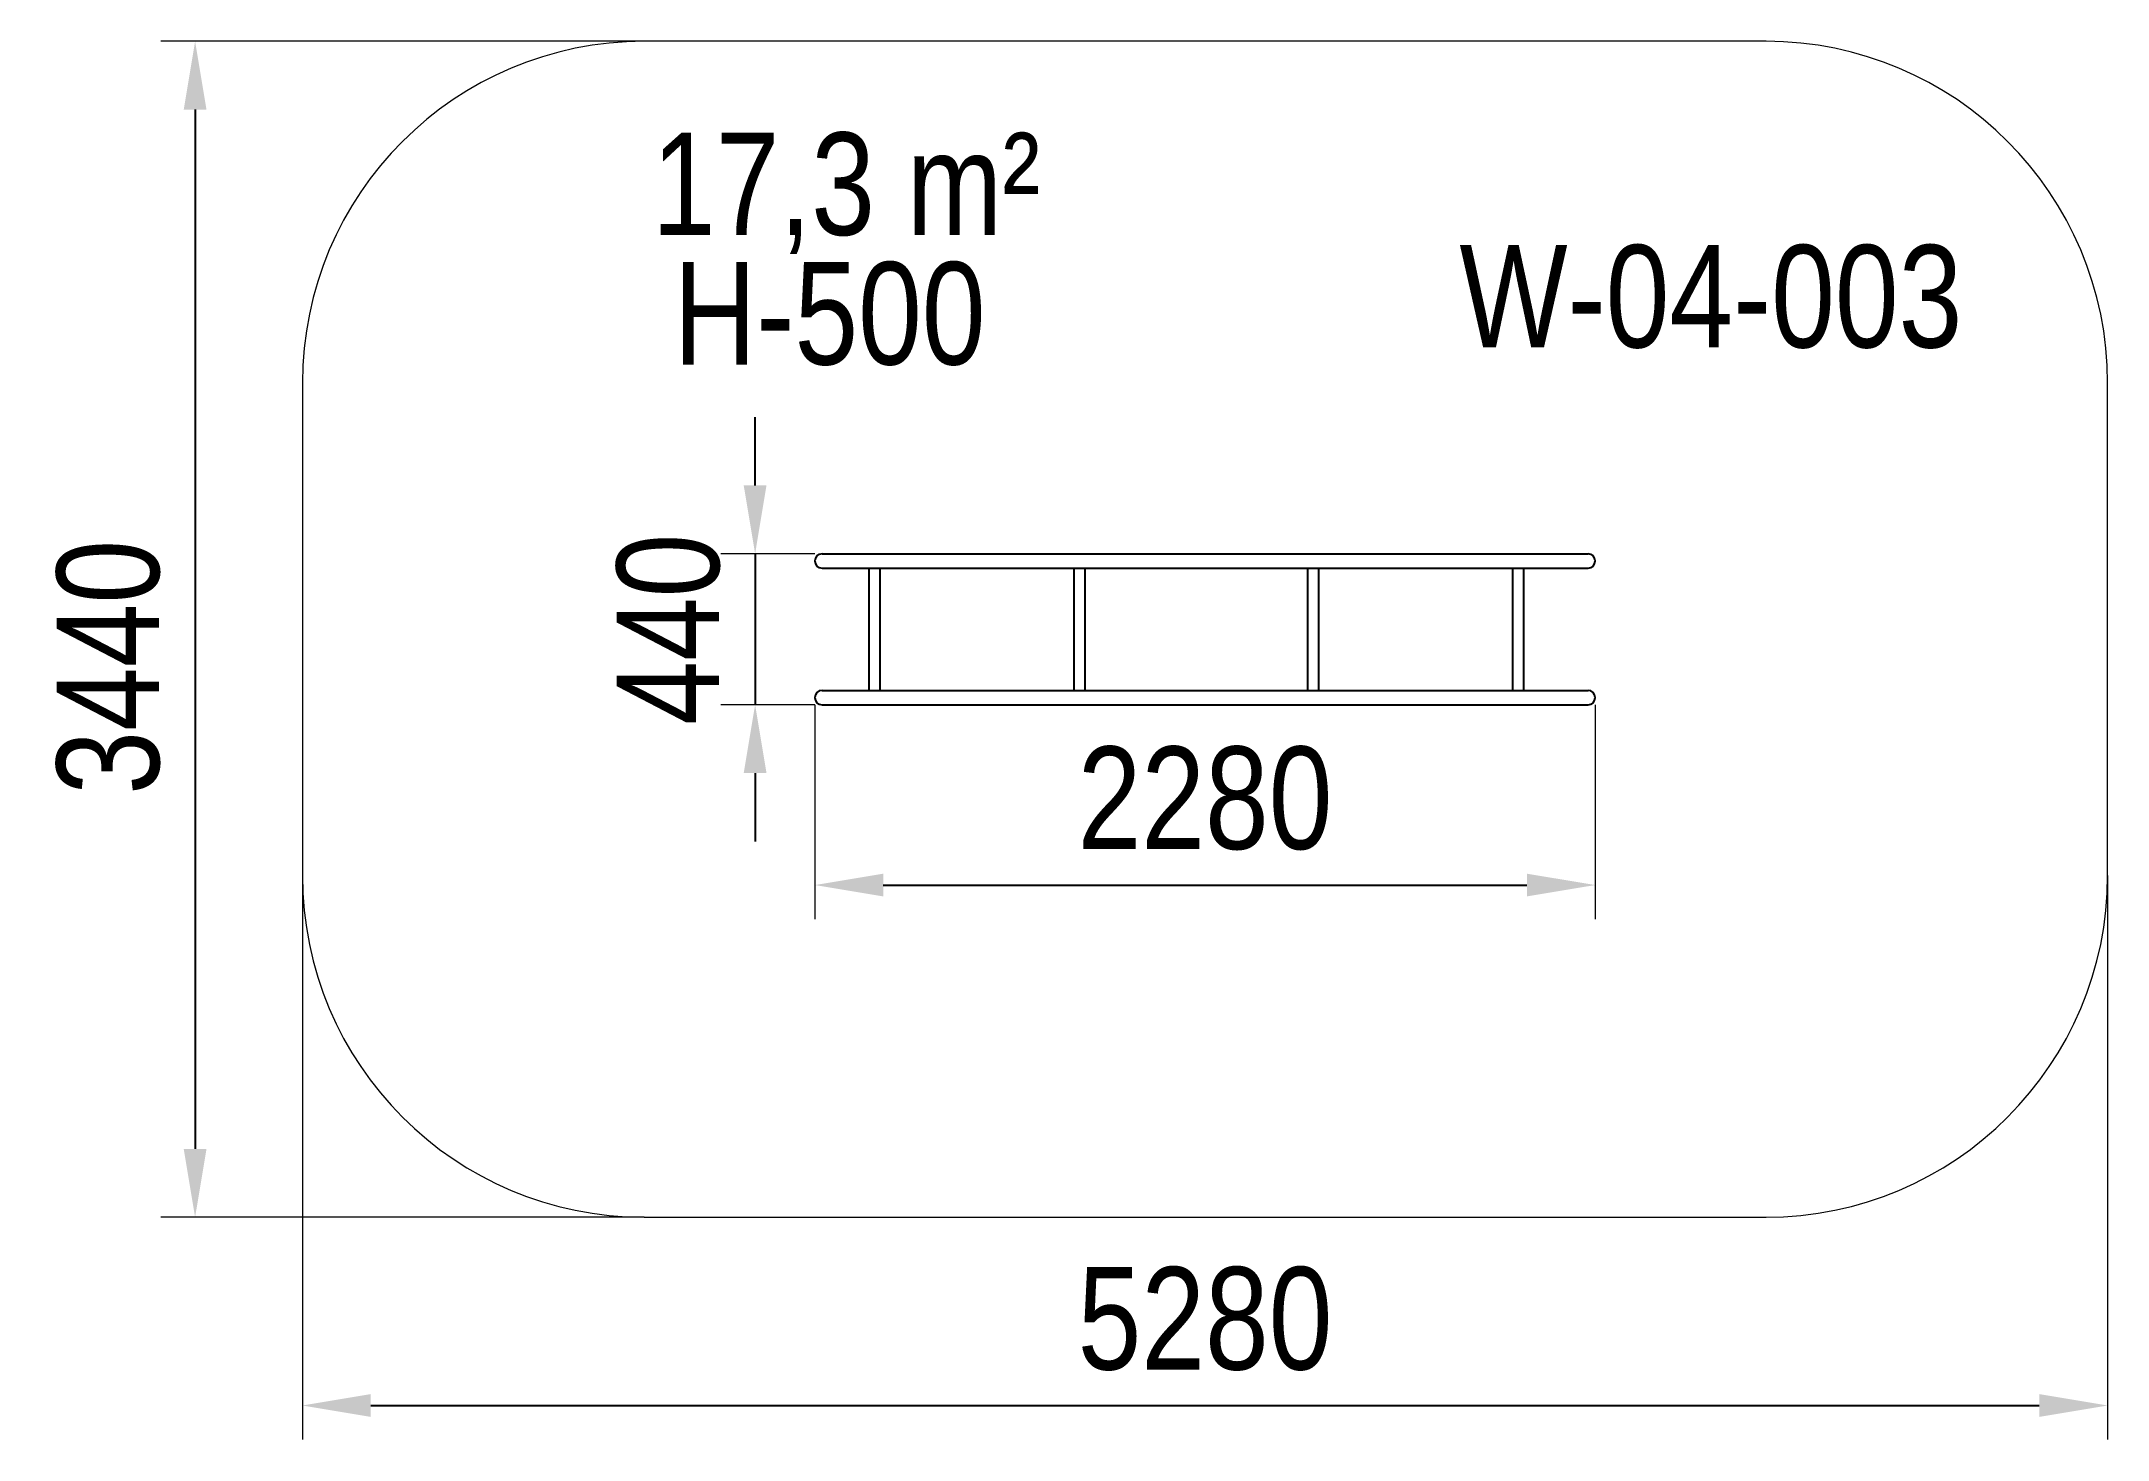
# Model space of a CAD drawing. Header units: millimetres. Extents: x -3332 to 2716, y -2302 to 1791.
import ezdxf

# ---------------------------------------------------------------- set-up
doc = ezdxf.new("R2010")
doc.units = ezdxf.units.MM
for name, color, linetype in [('DIKOM_АРТИКУЛ', 7, 'Continuous'), ('DIKOM_ЗОНА', 80, 'Continuous'), ('DIKOM_ОБЪЕКТ', 7, 'Continuous'), ('DIKOM_РАЗМЕР_ЗОНА', 7, 'Continuous'), ('DIKOM_РАЗМЕР_ОБЪЕКТА', 7, 'Continuous')]:
    doc.layers.add(name, color=color, linetype=linetype)
doc.styles.add('style1', font='arial.ttf', dxfattribs={"width": 0.8})
doc.dimstyles.new('1-50', dxfattribs={"dimtxt": 300, "dimasz": 200, "dimexe": 100, "dimexo": 0, "dimgap": 100, "dimtad": 1, "dimdec": 0, "dimtxsty": 'style1', "dimcen": 0, "dimclrd": 7, "dimclre": 7, "dimadec": 1, "dimazin": 2, "dimtfac": 1, "dimtdec": 0, "dimtmove": 0, "dimatfit": 3, "dimfxl": 0, "dimlwd": 25, "dimlwe": 18, "dimarcsym": 0})

# ---------------------------------------------------------------- blocks, each defined once
blk = doc.blocks.new('*D0')
at = {"layer": 'Defpoints', "color": 0, "transparency": 16777216}
for p in [(-1067.8, -151), (1216.2, -151), (1216.2, -678.7)]:
    blk.add_point(p, dxfattribs=at)
at = {"layer": 'DIKOM_РАЗМЕР_ОБЪЕКТА', "color": 7, "lineweight": 18, "transparency": 16777216}
for p, q in [((-1067.8, -151), (-1067.8, -778.7)), ((1216.2, -151), (1216.2, -778.7))]:
    blk.add_line(p, q, dxfattribs=at)
at = {"layer": 'DIKOM_РАЗМЕР_ОБЪЕКТА', "color": 7, "lineweight": 25, "transparency": 16777216}
blk.add_line((-867.8, -678.7), (1016.2, -678.7), dxfattribs=at)
at = {"layer": 'DIKOM_РАЗМЕР_ОБЪЕКТА', "color": 7, "transparency": 16777216}
for points in [[(-867.8, -645.4), (-867.8, -712), (-1067.8, -678.7)], [(1016.2, -645.4), (1016.2, -712), (1216.2, -678.7)]]:
    blk.add_solid(points, dxfattribs=at)
at = {"layer": 'DIKOM_РАЗМЕР_ОБЪЕКТА', "color": 0, "transparency": 16777216, "insert": (74.2, -425.5), "char_height": 300, "attachment_point": 5, "style": 'style1'}
blk.add_mtext('2280', dxfattribs=at)
blk = doc.blocks.new('*D1')
at = {"layer": 'Defpoints', "color": 0, "transparency": 16777216}
for p in [(-2567.8, -651), (2716.2, -651), (2716.2, -2202.1)]:
    blk.add_point(p, dxfattribs=at)
at = {"layer": 'DIKOM_РАЗМЕР_ЗОНА', "color": 7, "lineweight": 18, "transparency": 16777216}
for p, q in [((-2567.8, -651), (-2567.8, -2302.1)), ((2716.2, -651), (2716.2, -2302.1))]:
    blk.add_line(p, q, dxfattribs=at)
at = {"layer": 'DIKOM_РАЗМЕР_ЗОНА', "color": 7, "lineweight": 25, "transparency": 16777216}
blk.add_line((-2367.8, -2202.1), (2516.2, -2202.1), dxfattribs=at)
at = {"layer": 'DIKOM_РАЗМЕР_ЗОНА', "color": 7, "transparency": 16777216}
for points in [[(-2367.8, -2168.8), (-2367.8, -2235.5), (-2567.8, -2202.1)], [(2516.2, -2168.8), (2516.2, -2235.5), (2716.2, -2202.1)]]:
    blk.add_solid(points, dxfattribs=at)
at = {"layer": 'DIKOM_РАЗМЕР_ЗОНА', "color": 0, "transparency": 16777216, "insert": (74.2, -1949), "char_height": 300, "attachment_point": 5, "style": 'style1'}
blk.add_mtext('5280', dxfattribs=at)
blk = doc.blocks.new('*D2')
at = {"layer": 'Defpoints', "color": 0, "transparency": 16777216}
for p in [(-1067.8, 291), (-1242.7, -151), (-1067.8, -151)]:
    blk.add_point(p, dxfattribs=at)
at = {"layer": 'DIKOM_РАЗМЕР_ОБЪЕКТА', "color": 7, "lineweight": 25, "transparency": 16777216}
for p, q in [((-1242.7, 491), (-1242.7, 691)), ((-1242.7, 291), (-1242.7, -151)), ((-1242.7, -351), (-1242.7, -551))]:
    blk.add_line(p, q, dxfattribs=at)
at = {"layer": 'DIKOM_РАЗМЕР_ОБЪЕКТА', "color": 7, "lineweight": 18, "transparency": 16777216}
for p, q in [((-1067.8, 291), (-1342.7, 291)), ((-1067.8, -151), (-1342.7, -151))]:
    blk.add_line(p, q, dxfattribs=at)
at = {"layer": 'DIKOM_РАЗМЕР_ОБЪЕКТА', "color": 7, "transparency": 16777216}
for points in [[(-1276.1, 491), (-1209.4, 491), (-1242.7, 291)], [(-1276.1, -351), (-1209.4, -351), (-1242.7, -151)]]:
    blk.add_solid(points, dxfattribs=at)
at = {"layer": 'DIKOM_РАЗМЕР_ОБЪЕКТА', "color": 0, "transparency": 16777216, "insert": (-1495.9, 70), "char_height": 300, "attachment_point": 5, "rotation": 90, "style": 'style1'}
blk.add_mtext('440', dxfattribs=at)
blk = doc.blocks.new('*D3')
at = {"layer": 'Defpoints', "color": 0, "transparency": 16777216}
for p in [(-1567.8, 1791), (-2881.9, -1651), (-1567.8, -1651)]:
    blk.add_point(p, dxfattribs=at)
at = {"layer": 'DIKOM_РАЗМЕР_ЗОНА', "color": 7, "lineweight": 18, "transparency": 16777216}
for p, q in [((-1567.8, 1791), (-2981.9, 1791)), ((-1567.8, -1651), (-2981.9, -1651))]:
    blk.add_line(p, q, dxfattribs=at)
at = {"layer": 'DIKOM_РАЗМЕР_ЗОНА', "color": 7, "lineweight": 25, "transparency": 16777216}
blk.add_line((-2881.9, 1591), (-2881.9, -1451), dxfattribs=at)
at = {"layer": 'DIKOM_РАЗМЕР_ЗОНА', "color": 7, "transparency": 16777216}
for points in [[(-2915.2, 1591), (-2848.5, 1591), (-2881.9, 1791)], [(-2915.2, -1451), (-2848.5, -1451), (-2881.9, -1651)]]:
    blk.add_solid(points, dxfattribs=at)
at = {"layer": 'DIKOM_РАЗМЕР_ЗОНА', "color": 0, "transparency": 16777216, "insert": (-3135.1, -41.4), "char_height": 300, "attachment_point": 5, "rotation": 90, "style": 'style1'}
blk.add_mtext('3440', dxfattribs=at)

msp = doc.modelspace()

# ---------------------------------------------------------------- linework, layer by layer
at = {"layer": 'DIKOM_ЗОНА', "color": 3, "lineweight": 15}
for p, q in [((1716.2, 1791), (-1567.8, 1791)), ((-2567.8, 791), (-2567.8, -651)), ((2716.2, -651), (2716.2, 791)), ((-1567.8, -1651), (1716.2, -1651))]:
    msp.add_line(p, q, dxfattribs=at)
for centre, start, end in [((-1567.8, 791), 90, 180), ((1716.2, 791), 0, 90), ((-1567.8, -651), 180, 270), ((1716.2, -651), 270, 0)]:
    msp.add_arc(centre, 1000, start, end, dxfattribs=at)
at = {"layer": 'DIKOM_ОБЪЕКТ'}
for p, q in [((-1046.8, 291), (1195.2, 291)), ((-1046.8, 249), (1195.2, 249)), ((-910.1, 249), (-910.1, -109)), ((-878.1, 249), (-878.1, -109)), ((-310.1, 249), (-310.1, -109)), ((-278.1, 249), (-278.1, -109)), ((373.9, 249), (373.9, -109)), ((405.9, 249), (405.9, -109)), ((973.9, 249), (973.9, -109)), ((1005.9, 249), (1005.9, -109)), ((-1046.8, -109), (1195.2, -109)), ((-910.1, -109), (-878.1, -109)), ((-1046.8, -151), (1195.2, -151))]:
    msp.add_line(p, q, dxfattribs=at)
for centre, start, end in [((-1046.8, 270), 90, 270), ((1195.2, 270), 270, 90), ((-1046.8, -130), 90, 270), ((1195.2, -130), 270, 90)]:
    msp.add_arc(centre, 21, start, end, dxfattribs=at)

# ---------------------------------------------------------------- texts
at = {"layer": 'DIKOM_АРТИКУЛ', "color": 7, "linetype": 'Continuous', "lineweight": 15, "insert": (818.9, 1194.8), "char_height": 300, "width": 2314.7, "attachment_point": 1, "style": 'style1'}
msp.add_mtext('W-04-0{\\fArial|b0|i0|c204|p34;0}3', dxfattribs=at)
at = {"layer": 'DIKOM_РАЗМЕР_ОБЪЕКТА', "char_height": 300, "width": 2314.7, "attachment_point": 1, "style": 'style1'}
for s, insert in [('17,3 m²', (-1544.4, 1524)), ('{\\C7;H-500}', (-1481.3, 1144.9))]:
    msp.add_mtext(s, dxfattribs=dict(at, insert=insert))

# ---------------------------------------------------------------- dimensions: what is measured, and where the dimension line sits
at = {"layer": 'DIKOM_РАЗМЕР_ЗОНА'}
dim = msp.add_linear_dim(base=(-2881.9, -1651), p1=(-1567.8, 1791), p2=(-1567.8, -1651), angle=90, text='3440', dimstyle='1-50', dxfattribs=at)
dim.commit()
dim.dimension.update_dxf_attribs({"geometry": '*D3', "text_midpoint": (-2881.9, -41.4), "dimtype": 160})
dim = msp.add_linear_dim(base=(2716.2, -2202.1), p1=(-2567.8, -651), p2=(2716.2, -651), text='5280', dimstyle='1-50', dxfattribs=at)
dim.commit()
dim.dimension.update_dxf_attribs({"geometry": '*D1', "text_midpoint": (74.2, -2202.1), "dimtype": 160})
at = {"layer": 'DIKOM_РАЗМЕР_ОБЪЕКТА'}
dim = msp.add_linear_dim(base=(-1242.7, -151), p1=(-1067.8, 291), p2=(-1067.8, -151), angle=90, text='440', dimstyle='1-50', dxfattribs=at)
dim.commit()
dim.dimension.update_dxf_attribs({"geometry": '*D2', "text_midpoint": (-1242.7, 70), "dimtype": 160})
dim = msp.add_linear_dim(base=(1216.2, -678.7), p1=(-1067.8, -151), p2=(1216.2, -151), text='2280', dimstyle='1-50', dxfattribs=at)
dim.commit()
dim.dimension.update_dxf_attribs({"geometry": '*D0', "text_midpoint": (74.2, -678.7), "dimtype": 160})

doc.saveas('drawing.dxf')
